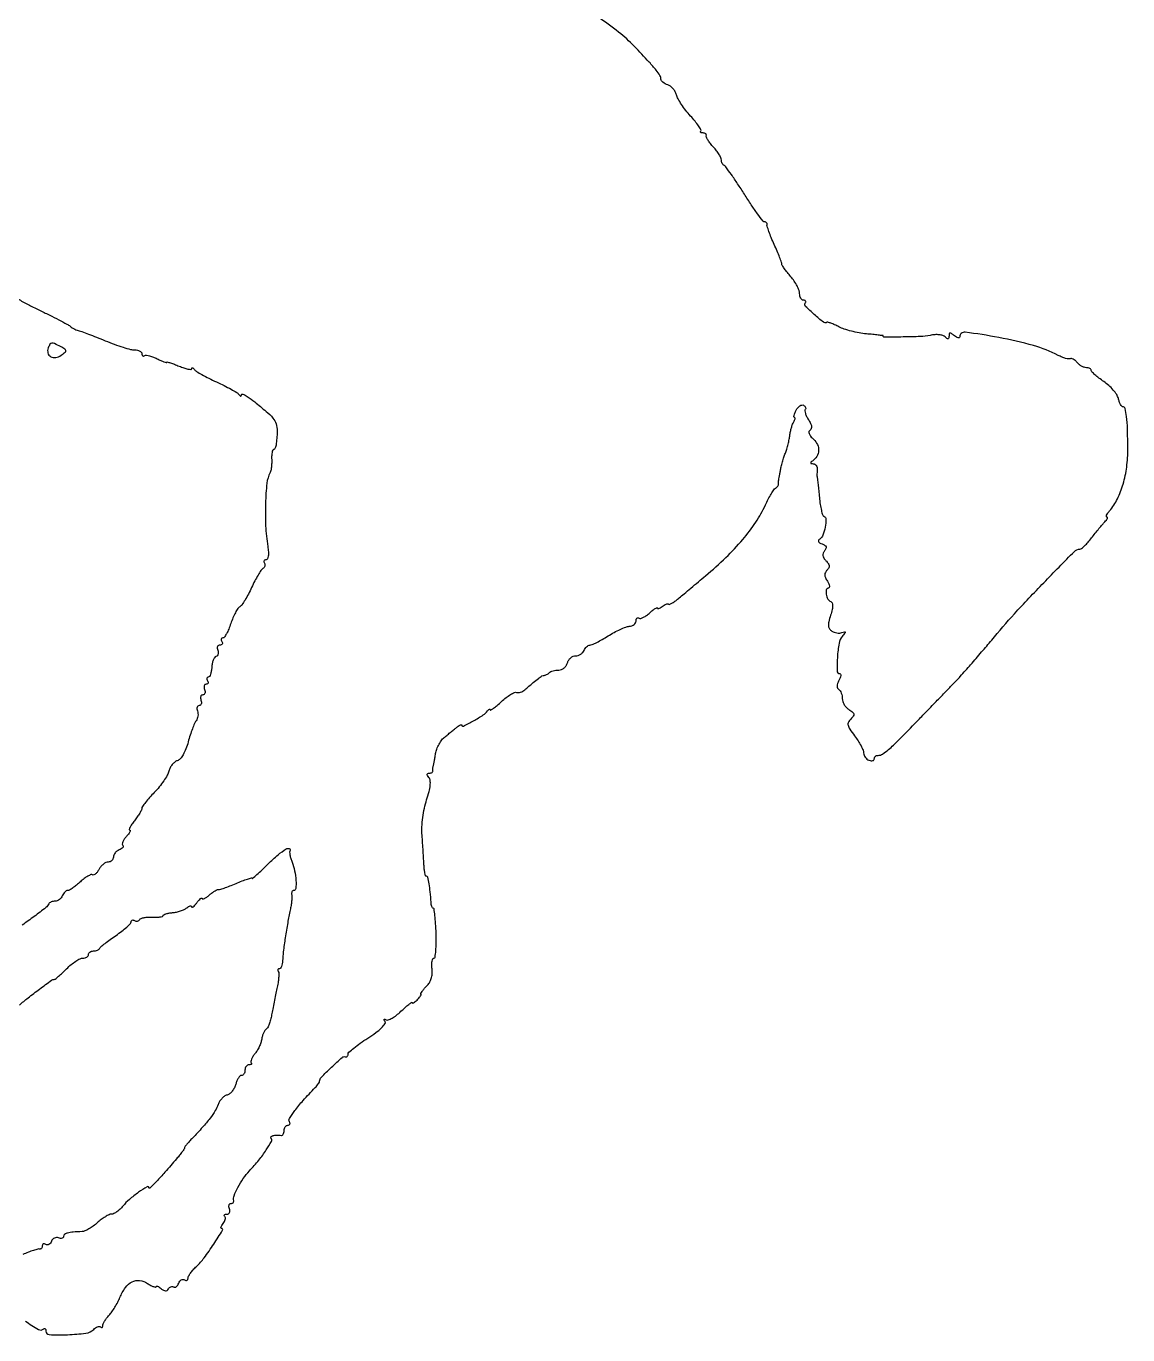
# Model space of a CAD drawing. Extents: x 0 to 604, y 0 to 736.
# Drawn here: x 294.5 to 604.3, y 0.1 to 368 of the extents above; entities that cross this region are included whole.
import ezdxf

# ---------------------------------------------------------------- set-up
doc = ezdxf.new("R2010")
doc.units = 0

msp = doc.modelspace()

# ---------------------------------------------------------------- linework, layer by layer
for points in [[(294.269277, 3.945741, 0.024687), (297.951844, 1.569399, 0.339482), (299.430684, 1.764018, -0.151425), (299.645941, 1.877408, -0.260249), (299.832763, 1.814472, -0.138451), (299.960659, 1.557306, -0.046622), (300, 1.136314, 0.401828), (300.968856, 0.125411, 0.019311), (306.087268, 0.10569, 0.022911), (311.256298, 0.523107, 0.166258), (313.461628, 1.604485, -0.045647), (314.004862, 2.056655, -0.065563), (314.561794, 2.34096, -0.085585), (315.046533, 2.424323, -0.198797), (315.380952, 2.285714, 0.093454), (315.617136, 2.124468, 0.238964), (315.818155, 2.13583, 0.196926), (315.955527, 2.314183, 0.066961), (316, 2.644772, -0.111545), (316.113232, 3.146019, -0.026347), (316.524944, 3.905011, -0.025836), (317.103005, 4.747486, -0.022935), (317.787044, 5.561439, 0.032763), (318.561006, 6.520002, 0.01651), (319.414041, 7.81994, 0.016322), (320.210361, 9.226773, 0.023279), (320.816292, 10.527719, -0.057854), (322.36821, 13.335597, -0.118992), (324.255761, 14.969299, -0.15063), (326.367268, 15.34819, -0.11515), (328.583248, 14.53741, 0.017647), (329.510908, 13.975339, 0.03482), (330.290079, 13.608667, 0.051326), (330.834653, 13.459316, 0.463442), (331, 13.599392, -0.370905), (331.122283, 13.741558, -0.127337), (331.414473, 13.711292, -0.058417), (331.868859, 13.478632, -0.025705), (332.410972, 13.073886, 0.042246), (333.090157, 12.600925, 0.118701), (333.641842, 12.437769, 0.164411), (334.096706, 12.565939, 0.104543), (334.480071, 12.967754, -0.076022), (334.793728, 13.33614, -0.089311), (335.187544, 13.569839, -0.100739), (335.598571, 13.634744, -0.12804), (335.964314, 13.522055, 0.181806), (336.325959, 13.451043, 0.117611), (336.723339, 13.619023, 0.086703), (337.098457, 14.01075, 0.056149), (337.388152, 14.569126, -0.069662), (337.691952, 15.11802, -0.099962), (338.106118, 15.486378, -0.123645), (338.56249, 15.618411, -0.148363), (338.992937, 15.504365, 0.086655), (339.377536, 15.350441, 0.165518), (339.704175, 15.389908, 0.179242), (339.921762, 15.615304, 0.103632), (340, 15.988732, -0.127394), (340.146621, 16.554856, -0.027574), (340.689708, 17.417297, -0.027074), (341.449142, 18.373417, -0.02301), (342.347941, 19.297749, 0.0436), (344.523728, 21.727748, 0.015284), (347.220762, 25.565742, 0.008245), (349.692498, 29.46052, 0.585849), (349.3901, 30, -0.359054), (349.247889, 30.117237, -0.134454), (349.268808, 30.394215, -0.060983), (349.485349, 30.826373, -0.026608), (349.868879, 31.342009, 0.050768), (350.246292, 31.904134, 0.066538), (350.462194, 32.483088, 0.082297), (350.492554, 32.989854, 0.171918), (350.324657, 33.342009, -0.131282), (350.180393, 33.591462, -0.259457), (350.234088, 33.806715, -0.154481), (350.496526, 33.954229, -0.051431), (350.940322, 34, 0.127746), (351.389338, 34.116623, 0.158048), (351.682075, 34.431445, 0.128612), (351.769945, 34.915043, 0.07271), (351.638374, 35.5, -0.055937), (351.488865, 36.074366, -0.100118), (351.516384, 36.559375, -0.147206), (351.710807, 36.877514, -0.184534), (352.031385, 37, 0.078527), (352.389238, 37.056551, 0.109246), (352.668034, 37.220313, 0.127615), (352.823902, 37.464445, 0.132372), (352.838518, 37.75, -0.145909), (352.94891, 39.167859, -0.029055), (354.009725, 41.508236, -0.030507), (355.52322, 44.006681, -0.036189), (357.253562, 46.155241, 0.017068), (359.90827, 49.205299, 0.025188), (362.003676, 52.068917, 0.021567), (363.434868, 54.466203, 0.331524), (363.303788, 55.362878, -0.424902), (363.310802, 55.748672, -0.125149), (363.890855, 56.065586, -0.06027), (364.993847, 56.210508, -0.041736), (366.25, 56.118421, 0.204797), (366.535673, 56.190576, 0.105904), (366.779688, 56.475411, 0.075993), (366.944979, 56.934422, 0.048526), (367, 57.5, -0.06887), (367.079345, 58.073318, -0.085131), (367.311086, 58.559375, -0.099915), (367.655173, 58.884374, -0.140337), (368.059017, 59, 0.10562), (368.415447, 59.076142, 0.180445), (368.629531, 59.287066, 0.163902), (368.664809, 59.60396, 0.085087), (368.514062, 59.977247, -0.285277), (368.516154, 60.921692, -0.02208), (370.014409, 63.101577, -0.021819), (372.362491, 65.946917, -0.009192), (375.75, 69.56892, 0.019156), (376.228568, 70.101499, 0.023312), (376.632812, 70.636457, 0.022767), (376.925765, 71.108987, 0.128054), (377, 71.394093, -0.196383), (377.435158, 72.459295, -0.00885), (380.312961, 75.291632, -0.007615), (383.314932, 78.057621, -0.265586), (384.217111, 78.25, 0.123434), (384.515161, 78.231057, 0.141156), (384.770026, 78.358161, 0.123941), (384.940709, 78.618055, 0.083814), (385, 78.969271, -0.212568), (385.238439, 79.504783, -0.012384), (386.629665, 80.696304, -0.017025), (388.422133, 82.057294, -0.011569), (390.547797, 83.487426, 0.015853), (392.796458, 85.028453, 0.034034), (394.402678, 86.382846, 0.043318), (395.36762, 87.492783, 0.304583), (395.393289, 88.172663, -0.032101), (395.17053, 88.590902, -0.255223), (395.18628, 88.801749, -0.356029), (395.353896, 88.855883, -0.045504), (395.717922, 88.674334, 0.231166), (396.310999, 88.615292, 0.040126), (397.361922, 89.10407, 0.036467), (398.599618, 89.929991, 0.025351), (399.872431, 91.028523, -0.008611), (401.072786, 92.13673, -0.016403), (402.081277, 92.978403, -0.014745), (402.854282, 93.545793, -0.604366), (403, 93.469271, 0.451077), (403.115189, 93.367569, 0.091006), (403.410998, 93.460927, 0.044384), (403.861577, 93.75352, 0.019995), (404.399141, 94.210573, 0.022773), (404.912534, 94.728869, 0.036634), (405.294515, 95.219148, 0.042152), (405.518169, 95.624309, 0.303467), (405.482474, 95.833333, -0.33123), (405.455367, 96.06064, -0.023974), (405.817317, 96.626632, -0.026067), (406.360612, 97.313776, -0.016066), (407.065841, 98.065841, 0.059184), (407.866386, 99.082207, 0.061062), (408.396538, 100.247501, 0.058393), (408.645302, 101.552676, 0.046934), (408.61368, 102.982507, -0.027106), (408.542218, 104.139039, -0.0448), (408.622341, 105.113612, -0.058395), (408.824051, 105.793951, -0.300023), (409.136529, 106, 0.372297), (409.471911, 106.289905, 0.014251), (409.678911, 108.055594, 0.019457), (409.790361, 110.314743, 0.011715), (409.755357, 112.997768, 0.007167), (409.61891, 115.681003, 0.011849), (409.417645, 117.940598, 0.005517), (409.186343, 119.802938, 0.37413), (408.964286, 119.997768, -0.256255), (408.75098, 120.115932, -0.053585), (408.555961, 120.513407, -0.043907), (408.404592, 121.079432, -0.028834), (408.326523, 121.75, 0.010683), (408.099879, 124.590798, 0.018934), (407.77475, 126.917439, 0.014077), (407.402995, 128.706661, 0.3475), (407.031892, 129, -0.329422), (406.815136, 129.160193, -0.021943), (406.60887, 129.954688, -0.024805), (406.43893, 131.00418, -0.015339), (406.338729, 132.25, 0.002537), (406.251535, 133.843782, 0.001029), (406.11727, 136.014062, 0.001018), (405.963303, 138.347701, 0.001296), (405.81129, 140.5, -0.029686), (405.778948, 142.852179, -0.020634), (406.009539, 145.5, -0.020499), (406.461571, 148.147268, -0.02737), (407.099658, 150.5, 0.016035), (407.783831, 152.813819, 0.037771), (408.105783, 154.583846, 0.052572), (408.104955, 155.898032, 0.143177), (407.754653, 156.75, -0.033056), (407.359288, 157.317575, -0.161469), (407.274206, 157.694216, -0.283826), (407.446289, 157.920057, -0.091901), (407.877555, 158, 0.06625), (408.297888, 158.055939, 0.094521), (408.635496, 158.220313, 0.118556), (408.83834, 158.464482, 0.154667), (408.881579, 158.75, -0.031153), (408.850948, 159.073802, -0.024435), (408.856885, 159.426563, -0.025019), (408.895084, 159.755191, -0.054024), (408.963809, 160, 0.045707), (409.063421, 160.333463, 0.003676), (409.238159, 161.234375, 0.004938), (409.428418, 162.314532, 0.003771), (409.616, 163.5, -0.053694), (409.951116, 164.776797, -0.036967), (410.585917, 166.132709, -0.037288), (411.401892, 167.361184, -0.060489), (412.283769, 168.249649, 0.001268), (413.223902, 168.995734, 0.001067), (414.21617, 169.790773, 0.001076), (415.118992, 170.520519, 0.002979), (415.75, 171.039075, -0.026764), (416.230291, 171.39692, -0.061489), (416.632812, 171.598354, -0.136014), (416.890598, 171.616636, -0.356898), (417, 171.482891, 0.557982), (417.429702, 171.217724, 0.010466), (420.257286, 172.711203, 0.015552), (423.015155, 174.356759, 0.092284), (424.234687, 175.5, -0.029948), (424.518909, 175.841921, -0.095819), (424.758058, 176.014957, -0.280798), (424.909449, 175.9979, -0.225614), (424.984687, 175.84879, 0.574047), (425.15958, 175.752096, 0.022283), (425.918961, 176.251513, 0.020632), (426.935917, 177.053173, 0.010635), (428.14369, 178.134227, -0.021999), (429.427783, 179.232081, -0.029616), (430.686277, 180.100781, -0.029891), (431.772188, 180.673297, -0.188997), (432.384762, 180.705079, 0.101275), (432.894317, 180.643695, 0.054207), (433.519403, 180.764093, 0.050779), (434.156657, 181.033562, 0.055438), (434.706368, 181.419643, -0.003864), (437.056867, 183.461828, -0.01592), (438.527297, 184.640629, -0.022995), (439.537709, 185.328837, -0.138872), (440.142086, 185.5, 0.082756), (440.460521, 185.553068, 0.037405), (440.850592, 185.720312, 0.03571), (441.245335, 185.962989, 0.040722), (441.583333, 186.25, -0.093033), (442.005015, 186.538405, -0.035306), (442.679063, 186.779687, -0.033463), (443.467556, 186.944672, -0.034855), (444.260286, 187, 0.093383), (445.047208, 187.148264, 0.078202), (445.781969, 187.577332, 0.076288), (446.364628, 188.223331, 0.081639), (446.710251, 189, -0.077841), (447.043483, 189.764301, -0.072227), (447.60144, 190.4125, -0.075828), (448.291565, 190.84952, -0.103654), (449.009643, 191, 0.077181), (449.731746, 191.112133, 0.064994), (450.433294, 191.440625, 0.066773), (451.008927, 191.926527, 0.092758), (451.361626, 192.5, -0.056657), (451.659973, 193.073629, -0.058355), (452.076953, 193.559375, -0.064659), (452.543759, 193.889618, -0.122246), (452.988487, 194, 0.10498), (453.609025, 194.13174, 0.01165), (454.92631, 194.754606, 0.013779), (456.473899, 195.58513, 0.01075), (458.109097, 196.56887, -0.016785), (459.807239, 197.562769, -0.017524), (461.544368, 198.425415, -0.01748), (463.092343, 199.06338, -0.07031), (464.089225, 199.281674, 0.067611), (464.819577, 199.437498, 0.079447), (465.43871, 199.778778, 0.091722), (465.854043, 200.247084, 0.136485), (466, 200.771821, -0.064737), (466.062042, 201.249, -0.13655), (466.249263, 201.568531, -0.191414), (466.526502, 201.682852, -0.142563), (466.848556, 201.593597, 0.207146), (467.319019, 201.52487, 0.048745), (468.079836, 201.811999, 0.042244), (468.962636, 202.344448, 0.030726), (469.848556, 203.073536, -0.015505), (470.67484, 203.796806, -0.032504), (471.368013, 204.294839, -0.053706), (471.845014, 204.525686, -0.518774), (472, 204.41651, 0.344504), (472.118196, 204.265325, 0.143176), (472.394215, 204.276566, 0.06425), (472.826351, 204.487151, 0.027746), (473.342009, 204.868879, -0.034496), (473.888899, 205.26242, -0.050227), (474.422288, 205.522994, -0.062788), (474.867495, 205.626599, -0.225886), (475.135031, 205.531636, 0.310319), (475.448878, 205.473356, 0.027073), (476.210001, 205.862204, 0.02807), (477.141573, 206.475979, 0.017619), (478.161168, 207.290312, -0.001707), (479.474183, 208.409234, -0.000581), (481.388972, 210.025904, -0.000578), (483.507916, 211.806549, -0.000666), (485.533305, 213.5, 0.01817), (491.261559, 218.640571, 0.025254), (495.972802, 223.671615, 0.028315), (499.682096, 228.597076, 0.039243), (502.381594, 233.41847, -0.01247), (503.171896, 235.026084, -0.015404), (503.990653, 236.480768, -0.01381), (504.741795, 237.649888, -0.100784), (505.217004, 238.111803, 0.047542), (505.575541, 238.393145, 0.050861), (505.865548, 238.73136, 0.056732), (506.049504, 239.073081, 0.129093), (506.08541, 239.361803, -0.014868), (506.058178, 239.624472, -0.01527), (506.046918, 239.885967, -0.015178), (506.05097, 240.112852, -0.06025), (506.07431, 240.25, 0.025667), (506.117967, 240.430271, 0.000838), (506.254403, 241.160937, 0.001604), (506.411202, 242.023997, 0.001114), (506.583043, 243, -0.016046), (506.818595, 244.137802, -0.00909), (507.172825, 245.5, -0.009068), (507.580166, 246.861434, -0.014734), (507.980773, 248, 0.018456), (508.371923, 249.138685, 0.011469), (508.750197, 250.5, 0.011503), (509.062099, 251.862175, 0.020344), (509.247361, 253, -0.021677), (509.421003, 254.048824, -0.01868), (509.691764, 255.132812, -0.01909), (510.011987, 256.098136, -0.050424), (510.334338, 256.75, 0.032724), (510.593114, 257.229849, 0.069789), (510.713277, 257.632812, 0.135652), (510.682009, 257.893871, 0.304394), (510.523833, 258, -0.407822), (510.374331, 258.146268, -0.064962), (510.423003, 258.595727, -0.041898), (510.640723, 259.249745, -0.021576), (511.01499, 260.028008, -0.0501), (511.505264, 260.757856, -0.073026), (512.080078, 261.275772, -0.096627), (512.645585, 261.511488, -0.191242), (513.116704, 261.427873, -0.065568), (513.462985, 261.145249, -0.100019), (513.667058, 260.816797, -0.129257), (513.699034, 260.496452, -0.15825), (513.563024, 260.22969, 0.233766), (513.438891, 259.862638, 0.045045), (513.598824, 259.158032, 0.03947), (513.95534, 258.295936, 0.02726), (514.485377, 257.381973, -0.029811), (515.088687, 256.329333, -0.079156), (515.346467, 255.504327, -0.128623), (515.277535, 254.885741, -0.164049), (514.913608, 254.446607, 0.203728), (514.621708, 254.033612, 0.145508), (514.665033, 253.46221, 0.082204), (515.08943, 252.735722, 0.032018), (515.890592, 251.887302, -0.095114), (517.00156, 250.367139, -0.123953), (517.333962, 248.682471, -0.127269), (516.827566, 247.074056, -0.103414), (515.572942, 245.765313, 0.036527), (515.160985, 245.436631, 0.291332), (515.10189, 245.212109, 0.284284), (515.280663, 245.059305, 0.03542), (515.812858, 245.015313, -0.137082), (516.29925, 244.873272, -0.111171), (516.687773, 244.490436, -0.09491), (516.917051, 243.919854, -0.073684), (516.947704, 243.25, 0.010984), (516.891473, 242.543343, 0.012636), (516.869715, 241.867188, 0.011776), (516.879235, 241.295664, 0.068612), (516.932187, 241, -0.049571), (517.011485, 240.637156, -0.001671), (517.176582, 239.179237, -0.003145), (517.355103, 237.454337, -0.002185), (517.535986, 235.503785, 0.015604), (517.767967, 233.568579, 0.023002), (518.102049, 231.890411, 0.019768), (518.481536, 230.580735, 0.236117), (518.843304, 230.218899, -0.327869), (519.408414, 229.419571, -0.042231), (519.180226, 227.20472, -0.043241), (518.545777, 224.943143, -0.16017), (517.628996, 223.803795, 0.119761), (517.310034, 223.466066, 0.2492), (517.299483, 223.114345, 0.146189), (517.625135, 222.763928, 0.041344), (518.303548, 222.437012, -0.046476), (519.082792, 222.051622, -0.171485), (519.422517, 221.630612, -0.197014), (519.397555, 221.129388, -0.063565), (518.991006, 220.489163, 0.077678), (518.588337, 219.813862, 0.133494), (518.512231, 219.167564, 0.113149), (518.77504, 218.497032, 0.046664), (519.401197, 217.74166, -0.040229), (520.060135, 216.967207, -0.127546), (520.304752, 216.338105, -0.156328), (520.189395, 215.747904, -0.070675), (519.710755, 215.110755, 0.076012), (519.222567, 214.446324, 0.126959), (519.065753, 213.774673, 0.099354), (519.241176, 212.994811, 0.034747), (519.783514, 211.975041, -0.03211), (520.191868, 211.216864, -0.068221), (520.38438, 210.580168, -0.13223), (520.340621, 210.167114, -0.309971), (520.096958, 210, 0.344226), (519.497108, 209.53152, 0.103379), (519.449206, 208.293761, 0.082591), (519.916788, 206.938188, 0.190268), (520.729257, 206.256914, -0.21858), (521.134211, 205.878038, -0.099174), (521.274804, 205.149221, -0.05506), (521.141548, 204.016909, -0.017659), (520.701585, 202.379334, 0.017936), (520.201619, 200.514293, 0.076772), (520.118111, 199.36926, 0.130639), (520.398886, 198.576149, 0.101402), (521.059701, 197.937133, 0.060272), (521.713567, 197.624404, 0.046057), (522.485649, 197.440634, 0.04712), (523.253278, 197.404183, 0.076678), (523.891444, 197.533397, -0.021558), (524.61553, 197.76512, -0.471778), (524.77496, 197.652496, -0.186036), (524.684071, 197.352003, -0.007784), (523.970817, 196.464836, 0.131928), (523.069241, 194.500984, 0.025661), (522.611112, 190.594224, 0.020746), (522.519128, 186.752046, 0.409212), (523.285184, 185.999652, -0.328237), (523.499094, 185.842416, -0.108475), (523.53484, 185.430225, -0.060457), (523.374916, 184.804866, -0.030075), (523.032479, 184.060688, 0.036372), (522.636834, 183.171591, 0.083248), (522.506013, 182.452102, 0.120421), (522.633048, 181.899449, 0.138779), (522.997296, 181.501671, -0.110832), (523.381865, 181.125516, -0.050379), (523.705456, 180.49633, -0.046459), (523.925717, 179.734651, -0.047197), (524, 178.949457, 0.083753), (524.13947, 178.122667, 0.053124), (524.556919, 177.23682, 0.051664), (525.170647, 176.429106, 0.064978), (525.895896, 175.832941, -0.027839), (526.900964, 175.124614, -0.183483), (527.210878, 174.605593, -0.206785), (527.079138, 174.049104, -0.036296), (526.359471, 173.216614, 0.083969), (525.715452, 172.310405, 0.171229), (525.619863, 171.453867, 0.091748), (526.094006, 170.365968, 0.014403), (527.463575, 168.458868, -0.019278), (528.434516, 167.078651, -0.021777), (529.254925, 165.681491, -0.021652), (529.843375, 164.444757, -0.10054), (530, 163.673711, 0.092382), (530.11201, 163.072654, 0.066757), (530.440625, 162.473691, 0.065057), (530.926581, 161.96754, 0.077508), (531.5, 161.638374, 0.055937), (532.074366, 161.488865, 0.100118), (532.559375, 161.516384, 0.147206), (532.877514, 161.710807, 0.184534), (533, 162.031385, -0.106775), (533.07983, 162.400946, -0.099449), (533.306148, 162.715469, -0.095948), (533.644342, 162.926327, -0.091806), (534.042206, 163, 0.143116), (535.297672, 163.366869, 0.035921), (537.025794, 164.654642, 0.019217), (539.620831, 167.075334, 0.003309), (544.329929, 171.882456, -0.00016), (547.021196, 174.664575, -0.000118), (550.009417, 177.750238, -0.000119), (552.840562, 180.670941, -0.000263), (555, 182.895285, 0.009147), (557.176508, 185.218409, 0.003615), (560.0875, 188.488926, 0.003576), (563.181811, 192.067739, 0.004471), (566, 195.43524, -0.013578), (572.373929, 202.775686, -0.007166), (580.657326, 211.551762, -0.002009), (589.269097, 220.34668, -0.200603), (590.83196, 221, 0.174061), (591.299159, 221.167724, 0.019735), (592.150498, 221.927768, 0.022006), (593.117992, 222.948709, 0.016204), (594.100433, 224.15836, -0.005334), (595.116052, 225.465945, -0.004969), (596.183297, 226.783059, -0.004957), (597.154919, 227.934654, -0.016766), (597.821429, 228.65836, 0.025996), (598.279231, 229.174233, 0.064192), (598.541303, 229.605893, 0.159793), (598.568706, 229.877571, 0.352167), (598.416441, 230, -0.406429), (598.265091, 230.147369, -0.107199), (598.334447, 230.514062, -0.05129), (598.644561, 231.077694, -0.023075), (599.157386, 231.75, 0.059739), (601.359139, 235.122061, 0.043597), (602.987006, 239.294728, 0.03992), (603.982309, 244.080941, 0.0329), (604.292251, 249.287804, 0.006061), (604.190584, 254.799594, 0.022034), (603.929497, 258.291706, 0.029317), (603.534419, 260.496556, 0.346685), (602.895604, 261, -0.232839), (602.595712, 261.147658, -0.040447), (602.242209, 261.693277, -0.036653), (601.900842, 262.45611, -0.025404), (601.624471, 263.360092, 0.083994), (601.153644, 264.433084, 0.032807), (600.175291, 265.728942, 0.031332), (598.909545, 267.021501, 0.03385), (597.522896, 268.110092, -0.013517), (596.178055, 269.080204, -0.019251), (595.042495, 270.018277, -0.015576), (594.17702, 270.841023, -0.195029), (594.006833, 271.25, 0.177049), (593.89922, 271.536264, 0.091318), (593.59735, 271.779688, 0.071856), (593.149997, 271.94452, 0.052438), (592.622445, 272, -0.086111), (592.00539, 272.107064, -0.043603), (591.286544, 272.437391, -0.041593), (590.583761, 272.919259, -0.048513), (590.009138, 273.48899, 0.040396), (589.484039, 274.026764, 0.055283), (588.928298, 274.411981, 0.068497), (588.425735, 274.600509, 0.196388), (588.064993, 274.540168, -0.177907), (587.632514, 274.45185, -0.02998), (586.792949, 274.631347, -0.029569), (585.787239, 274.975479, -0.022446), (584.729398, 275.465365, 0.051505), (577.768049, 278.210842, 0.022023), (568.012812, 280.481607, 0.013493), (558.53227, 281.988996, 0.453032), (557, 280.644953, -0.277475), (556.865692, 280.421568, -0.182113), (556.559375, 280.382188, -0.081626), (556.076429, 280.58371, -0.033644), (555.5, 281, 0.017585), (554.702449, 281.615869, 0.170126), (554.298227, 281.734457, 0.336698), (554.068247, 281.540272, 0.055064), (554, 280.922445, -0.048685), (553.944864, 280.357537, -0.296351), (553.75, 280.156899, -0.224188), (553.434714, 280.226509, -0.031765), (552.922737, 280.677263, 0.124418), (552.279926, 281.060693, 0.04764), (551.250889, 281.264003, 0.041938), (550.003316, 281.283998, 0.033693), (548.672737, 281.103053, -0.039938), (545.981775, 280.771245, -0.007863), (541.112491, 280.639134, -0.002245), (535.850966, 280.602779, -0.414923), (535.5, 280.952896, 0.379013), (535.444455, 281.015646, 0.000861), (534.108088, 281.176699, 0.004619), (532.578469, 281.344057, 0.002782), (530.761578, 281.515674, -0.022816), (528.727607, 281.79036, -0.017437), (526.533494, 282.268878, -0.017738), (524.506617, 282.862861, -0.039196), (523.022056, 283.488595, 0.01146), (521.844536, 284.063703, 0.017257), (520.791072, 284.505255, 0.012212), (519.91659, 284.812591, 0.237433), (519.641527, 284.770262, -0.331371), (518.698725, 284.790104, -0.015841), (516.121323, 286.929011, -0.015767), (513.686467, 289.224309, -0.347263), (513.581696, 290.132186, 0.099532), (513.704417, 290.46307, 0.176514), (513.649398, 290.74508, 0.16887), (513.42246, 290.933953, 0.090124), (513.059017, 291, -0.169847), (512.654976, 291.141328, -0.094436), (512.311086, 291.54181, -0.075028), (512.078516, 292.138902, -0.055469), (512, 292.844461, 0.091817), (511.832241, 293.750309, 0.029517), (511.265984, 295.000613, 0.028314), (510.457548, 296.346574, 0.028201), (509.501221, 297.594461, -0.010509), (508.543999, 298.756013, -0.014419), (507.7361, 299.842457, -0.011089), (507.117076, 300.770215, -0.142039), (507.001221, 301.167095, 0.089418), (506.920121, 301.612294, 0.004108), (506.364791, 303.057896, 0.006724), (505.665345, 304.767089, 0.004762), (504.836365, 306.667095, -0.007997), (504.019413, 308.573084, -0.011238), (503.356365, 310.300647, -0.007675), (502.860815, 311.753832, -0.132799), (502.836365, 312.25, 0.110714), (502.834731, 312.535866, 0.124838), (502.709452, 312.779688, 0.118762), (502.476995, 312.942625, 0.094009), (502.174537, 313, -0.232553), (501.695982, 313.235305, -0.005545), (500.157888, 315.276562, -0.011032), (498.398768, 317.779662, -0.007129), (496.46851, 320.75, 0.005031), (494.540746, 323.743925, 0.007485), (492.788382, 326.321354, 0.003742), (491.260962, 328.462888, 0.137424), (490.793973, 328.833333, -0.113007), (490.490118, 329.051426, -0.063279), (490.23323, 329.429506, -0.058169), (490.059119, 329.900325, -0.05957), (490, 330.394772, 0.112094), (489.857295, 331.023317, 0.026564), (489.339062, 331.972775, 0.026022), (488.611246, 333.025795, 0.023094), (487.75, 334.042125, -0.019933), (486.90652, 335.024832, -0.027316), (486.234375, 335.976705, -0.02655), (485.780624, 336.79341, -0.194456), (485.75, 337.230687, 0.155978), (485.751385, 337.52307, 0.142924), (485.583854, 337.774014, 0.108585), (485.260999, 337.942875, 0.066491), (484.833333, 338, -0.043937), (484.4209, 338.036313, -0.129038), (484.164151, 338.154776, -0.258269), (484.095696, 338.327999, -0.165553), (484.193565, 338.526899, 0.338848), (484.243894, 338.905997, 0.018581), (483.566483, 339.989898, 0.022579), (482.584911, 341.305808, 0.013882), (481.318917, 342.767422, -0.019307), (479.975864, 344.35242, -0.019045), (478.752632, 346.043364, -0.019313), (477.797109, 347.603428, -0.066354), (477.359271, 348.704688, 0.065588), (477.004885, 349.60002, 0.05204), (476.406816, 350.452332, 0.053464), (475.669103, 351.136994, 0.083685), (474.900586, 351.531553, -0.043667), (474.173375, 351.834402, -0.052812), (473.558297, 352.243932, -0.061577), (473.136346, 352.692477, -0.159292), (473, 353.109594, 0.13698), (472.70397, 354.16988, 0.034081), (471.658283, 355.657566, 0.017439), (469.658471, 357.957658, 0.002676), (465.5, 362.368965, 0.03631), (461.080729, 366.379539, 0.019676), (455.125133, 370.676593, 0.010589)], [(292.143535, 291.372492, 0.013065), (294.989005, 289.768328, 0.011942), (298, 288.264007, -0.004418), (300.970836, 286.8352, -0.005569), (303.693697, 285.458034, -0.004485), (305.950636, 284.258938, -0.043763), (306.850882, 283.66292, 0.02732), (307.452328, 283.235671, 0.021853), (308.142496, 282.841125, 0.02236), (308.814972, 282.531969, 0.0509), (309.350882, 282.375257, -0.041592), (310.083426, 282.175738, -0.003219), (311.992547, 281.466953, -0.004386), (314.260149, 280.585604, -0.003335), (316.73013, 279.581427, 0.01043), (319.263474, 278.593143, 0.011961), (321.723495, 277.758294, 0.011132), (323.83435, 277.149053, 0.064771), (324.98013, 277, -0.050457), (325.753033, 276.921803, -0.070426), (326.406663, 276.688914, -0.090547), (326.846287, 276.345248, -0.183699), (327, 275.940983, 0.083929), (327.061925, 275.574673, 0.162667), (327.241374, 275.34223, 0.181316), (327.508687, 275.279045, 0.107145), (327.8217, 275.389805, -0.167523), (328.307726, 275.499312, -0.034119), (329.188777, 275.340295, -0.03247), (330.236041, 275.002873, -0.025498), (331.3217, 274.508125, 0.010783), (332.349212, 274.002861, 0.019542), (333.213249, 273.641243, 0.016587), (333.878416, 273.417767, 0.502239), (334, 273.508276, -0.491256), (334.130152, 273.608776, -0.010422), (335.028125, 273.353903, -0.01569), (336.157491, 272.968607, -0.008906), (337.5, 272.435553, 0.017679), (338.843736, 271.929115, 0.03221), (339.976373, 271.626993, 0.03911), (340.795721, 271.529778, 0.420043), (341.015313, 271.73658, -0.166205), (341.08696, 271.933193, -0.31213), (341.241942, 271.97891, -0.122039), (341.48091, 271.828715, -0.03455), (341.765313, 271.489497, 0.098244), (342.327703, 270.969466, 0.010043), (343.899811, 270.047625, 0.012231), (345.840034, 269.023196, 0.009469), (348, 268, -0.009469), (350.159966, 266.976804, -0.012231), (352.100189, 265.952375, -0.010043), (353.672297, 265.030534, -0.098244), (354.234687, 264.510503, 0.036566), (354.519124, 264.174004, 0.133439), (354.758058, 264.033804, 0.317083), (354.914696, 264.090766, 0.148304), (354.984687, 264.306704, -0.529024), (355.385237, 264.568344, -0.047096), (356.655991, 263.892672, -0.023958), (358.742307, 262.369199, -0.006161), (361.958783, 259.70938, -0.035867), (363.874019, 257.83365, -0.106305), (364.770795, 256.239054, -0.08299), (365.048482, 254.1929, -0.016553), (364.8125, 250.5, -0.039499), (364.71045, 249.925751, -0.055656), (364.524502, 249.440625, -0.070126), (364.28879, 249.108525, -0.206233), (364.036868, 249, 0.315903), (363.799011, 248.833061, 0.039749), (363.623428, 248.192187, 0.035132), (363.518392, 247.30407, 0.021574), (363.513812, 246.25, -0.018634), (363.515538, 245.123839, -0.01931), (363.432878, 244.014063, -0.019427), (363.287317, 243.062602, -0.074734), (363.088398, 242.5, 0.095671), (362.168678, 239.508577, 0.018727), (361.772579, 233.864722, 0.020424), (361.8245, 227.552806, 0.025866), (362.411353, 221.75, -0.020909), (362.585624, 220.182152, -0.048858), (362.551729, 219.003547, -0.078615), (362.33312, 218.25264, -0.290424), (361.934856, 218, 0.099699), (361.577851, 217.928099, 0.176632), (361.360255, 217.726548, 0.168733), (361.317782, 217.424461, 0.089977), (361.457295, 217.069098, -0.108659), (361.598687, 216.665676, -0.099724), (361.564306, 216.226662, -0.095416), (361.358971, 215.819618, -0.090184), (361.013679, 215.508454, 0.108193), (360.502949, 215.014084, 0.013213), (359.670982, 213.6862, 0.015157), (358.760413, 212.031108, 0.01197), (357.873656, 210.189356, -0.014349), (356.973607, 208.342526, -0.017506), (356.02312, 206.671556, -0.01618), (355.139781, 205.336572, -0.106697), (354.552493, 204.798919, 0.115471), (354.00567, 204.280603, 0.022949), (353.312406, 203.11441, 0.023171), (352.615801, 201.6504, 0.019755), (352.016145, 200.048919, -0.018748), (351.438862, 198.497695, -0.027672), (350.80834, 197.18937, -0.026432), (350.204811, 196.220862, -0.244896), (349.780923, 196, 0.136498), (349.489631, 195.918968, 0.19084), (349.327582, 195.70625, 0.140621), (349.329376, 195.38283, 0.067256), (349.5, 195, -0.093667), (349.646585, 194.618437, -0.171987), (349.593972, 194.29375, -0.173661), (349.34937, 194.076773, -0.095723), (348.952028, 194, 0.140985), (348.552834, 193.885156, 0.152578), (348.290338, 193.578353, 0.120928), (348.213287, 193.113391, 0.072613), (348.336834, 192.564608, -0.06966), (348.46972, 191.990116, -0.088783), (348.421532, 191.449424, -0.105167), (348.203876, 191.026766, -0.141924), (347.851689, 190.783896, 0.171356), (347.442178, 190.465307, 0.049709), (347.073671, 189.741431, 0.04367), (346.794508, 188.78596, 0.034757), (346.657866, 187.719995, -0.028027), (346.538565, 186.678433, -0.042912), (346.308724, 185.799789, -0.052012), (346.013465, 185.181552, -0.260792), (345.690983, 185.000706, 0.157842), (345.435434, 184.917726, 0.19106), (345.301162, 184.706457, 0.126971), (345.321881, 184.383223, 0.059313), (345.5, 184, -0.079467), (345.659353, 183.617748, -0.157566), (345.63462, 183.29375, -0.184509), (345.43288, 183.078784, -0.113538), (345.090402, 183, 0.172457), (344.747127, 182.877971, 0.149855), (344.53372, 182.559375, 0.105471), (344.493584, 182.074174, 0.059765), (344.638374, 181.5, -0.062927), (344.779282, 180.92599, -0.109632), (344.728935, 180.440625, -0.151303), (344.500163, 180.121579, -0.163532), (344.138374, 180, 0.163532), (343.776585, 179.878421, 0.151303), (343.547812, 179.559375, 0.109632), (343.497466, 179.07401, 0.062927), (343.638374, 178.5, -0.062927), (343.779282, 177.92599, -0.109632), (343.728935, 177.440625, -0.151303), (343.500163, 177.121579, -0.163532), (343.138374, 177, 0.165159), (342.777041, 176.877298, 0.151075), (342.549247, 176.555634, 0.10886), (342.500414, 176.06618, 0.062326), (342.64326, 175.487265, -0.072377), (342.794502, 174.816932, -0.053392), (342.7722, 174.055449, -0.053767), (342.590193, 173.322481, -0.076998), (342.267047, 172.737265, 0.063141), (341.819835, 171.97765, 0.011827), (341.216227, 170.476562, 0.012489), (340.592373, 168.676954, 0.011137), (340.033243, 166.778689, -0.025312), (339.389057, 164.800326, -0.039711), (338.619892, 163.18659, -0.047875), (337.793995, 162.029331, -0.137851), (336.977485, 161.492854, 0.09332), (336.252777, 161.103102, 0.052981), (335.546219, 160.396546, 0.050368), (334.962717, 159.503765, 0.058148), (334.602778, 158.553478, -0.067534), (334.140251, 157.398034, -0.021285), (333.152705, 155.816535, -0.020827), (331.888167, 154.126636, -0.021678), (330.503364, 152.571122, 0.010901), (329.16136, 151.127549, 0.015177), (328.029113, 149.77453, 0.011558), (327.159627, 148.614806, 0.156309), (327, 148.116667, -0.118399), (326.885743, 147.640921, -0.016383), (326.39118, 146.744519, -0.018018), (325.721025, 145.705764, -0.014382), (324.92742, 144.634859, 0.016088), (324.183078, 143.623233, 0.032557), (323.677383, 142.77399, 0.049309), (323.445154, 142.181322, 0.497227), (323.582407, 142, -0.441366), (323.720826, 141.848253, -0.094769), (323.609459, 141.462099, -0.045858), (323.238583, 140.872391, -0.020629), (322.652806, 140.168848, 0.035033), (322.065303, 139.420434, 0.051946), (321.67199, 138.686038, 0.066261), (321.511083, 138.070187, 0.231148), (321.640946, 137.692387, -0.221194), (321.749306, 137.395554, -0.145608), (321.614027, 137.05142, -0.08905), (321.226321, 136.704845, -0.046384), (320.643128, 136.41655, 0.068054), (320.014932, 136.071482, 0.062725), (319.482669, 135.562043, 0.066683), (319.122236, 134.972642, 0.104296), (319, 134.393011, -0.104294), (318.887911, 133.861485, -0.099034), (318.56971, 133.409197, -0.096624), (318.094327, 133.106079, -0.09402), (317.535184, 133, 0.113307), (316.895219, 132.853089, 0.055189), (316.181834, 132.404273, 0.050653), (315.508858, 131.74771, 0.051327), (314.98501, 130.971992, -0.037407), (314.513306, 130.229837, -0.058106), (313.992949, 129.679095, -0.07866), (313.505816, 129.386642, -0.238699), (313.1319, 129.418481, 0.23925), (312.676298, 129.456797, 0.03477), (311.814635, 129.034939, 0.033059), (310.792313, 128.349121, 0.022675), (309.725717, 127.44649, -0.016321), (308.646878, 126.509718, -0.02057), (307.587184, 125.718656, -0.019151), (306.664058, 125.137553, -0.131635), (306.150633, 125, 0.133837), (305.749922, 124.890784, 0.062366), (305.320036, 124.559375, 0.055245), (304.928057, 124.073745, 0.050619), (304.638374, 123.5, -0.076929), (304.310084, 122.92658, -0.064944), (303.806488, 122.440625, -0.066784), (303.211309, 122.111994, -0.093049), (302.614718, 122, 0.047935), (302.036083, 121.944399, 0.051772), (301.494115, 121.779688, 0.057994), (301.065548, 121.537509, 0.131338), (300.833333, 121.25, -0.122483), (300.005732, 120.187986, -0.007288), (296.742916, 117.705037, -0.005115), (293.376262, 115.272528, -0.608387)], [(292.59937, 92.78458, -0.016687), (294.997499, 94.806247, -0.007575), (298.260934, 97.296954, -0.002679), (301.640555, 99.768324, -0.1578), (302.356355, 100, 0.17253), (302.658891, 100.107596, 0.006669), (303.583525, 100.88125, 0.011223), (304.661103, 101.850483, 0.00761), (305.846154, 103, -0.024017), (307.110431, 104.148324, -0.027293), (308.428125, 105.11875, -0.028031), (309.622227, 105.809057, -0.117565), (310.423077, 106, 0.061543), (311.026065, 106.074501, 0.079992), (311.536779, 106.29375, 0.097686), (311.878642, 106.618611, 0.155265), (312, 107, -0.140362), (312.109202, 107.381338, -0.099913), (312.416146, 107.70625, -0.085122), (312.8752, 107.925077, -0.068857), (313.416667, 108, 0.048968), (313.983289, 108.055626, 0.052342), (314.515104, 108.220313, 0.058488), (314.936478, 108.462547, 0.12921), (315.166667, 108.75, -0.113263), (315.483127, 109.171694, -0.007699), (316.650521, 110.12745, -0.010712), (318.097766, 111.225884, -0.007818), (319.75, 112.386001, 0.013848), (321.378111, 113.558746, 0.019705), (322.751562, 114.695375, 0.016132), (323.794969, 115.693047, 0.196352), (324, 116.195018, -0.119243), (324.073897, 116.500471, -0.186782), (324.273452, 116.677895, -0.153138), (324.574904, 116.694049, -0.075944), (324.930902, 116.542705, 0.091), (325.326597, 116.388284, 0.095688), (325.744094, 116.388376, 0.099589), (326.118382, 116.542027, 0.107704), (326.391991, 116.825238, -0.172012), (326.790807, 117.145464, -0.037108), (327.659116, 117.377998, -0.034644), (328.75876, 117.508604, -0.027101), (329.96109, 117.502315, 0.019194), (331.126045, 117.477805, 0.031648), (332.10732, 117.557091, 0.033767), (332.825549, 117.711234, 0.334689), (333, 117.942657, -0.286061), (333.158463, 118.196966, -0.037295), (333.778111, 118.445727, -0.034245), (334.63382, 118.653993, -0.02193), (335.648887, 118.783013, 0.03288), (336.762153, 118.949344, 0.027338), (337.916553, 119.267232, 0.028201), (338.944238, 119.677419, 0.064232), (339.648887, 120.123565, -0.034177), (340.168102, 120.497694, -0.08322), (340.603111, 120.676513, -0.185026), (340.879036, 120.637078, -0.272167), (341, 120.431315, 0.447487), (341.137556, 120.308394, 0.136503), (341.431283, 120.426935, 0.048246), (341.903296, 120.867836, 0.018874), (342.468197, 121.55887, -0.018204), (343.034968, 122.254092, -0.043857), (343.514453, 122.712356, -0.108478), (343.825907, 122.866279, -0.474067), (343.968197, 122.759787, 0.43932), (344.140209, 122.614908, 0.080985), (344.587681, 122.7482, 0.043671), (345.249641, 123.14357, 0.020603), (346.03242, 123.759787, -0.016168), (346.844132, 124.410521, -0.023701), (347.601389, 124.924194, -0.020793), (348.238158, 125.277925, -0.233107), (348.519552, 125.280021, 0.192049), (348.850786, 125.256428, 0.00599), (350.166347, 125.692903, 0.010909), (351.724801, 126.269119, 0.007249), (353.487131, 126.994484, -0.008066), (355.218127, 127.703645, -0.014165), (356.674345, 128.225929, -0.00858), (357.845067, 128.586638, -0.499352), (358, 128.470187, 0.640482), (358.127261, 128.411593, 0.00419), (359.339152, 129.466396, 0.008629), (360.809839, 130.814249, 0.004792), (362.558816, 132.505724, -0.017744), (365.306966, 135.029098, -0.039538), (367.602545, 136.696747, -0.22161), (368.472481, 136.795524, -0.476852), (368.67643, 136.25, 0.146947), (368.567269, 135.804589, 0.029707), (368.658398, 134.985938, 0.029003), (368.884607, 134.012124, 0.023602), (369.235167, 133, -0.043905), (369.976973, 130.539943, -0.036594), (370.336368, 127.832267, -0.034645), (370.312608, 125.559804, -0.39108), (369.706163, 124.999927, 0.169302), (369.422487, 124.901068, 0.120059), (369.213816, 124.632791, 0.091231), (369.114737, 124.228162, 0.060595), (369.144836, 123.75, -0.056404), (369.192941, 123.075671, -0.014547), (369.115916, 121.985938, -0.014617), (368.954463, 120.740237, -0.014406), (368.719883, 119.5, 0.010333), (368.017665, 115.946089, 0.006362), (367.331175, 111.737385, 0.00602), (366.784714, 107.771356, 0.022195), (366.581303, 105.25, -0.034085), (366.491128, 104.388248, -0.051141), (366.286234, 103.660938, -0.065404), (366.00731, 103.159246, -0.237511), (365.690983, 103, 0.116823), (365.422456, 102.936392, 0.185881), (365.265548, 102.763874, 0.155), (365.249143, 102.503515, 0.077391), (365.378762, 102.196168, -0.141988), (365.525332, 101.669612, -0.017634), (365.470235, 100.469275, -0.019655), (365.294368, 99.016107, -0.015101), (364.992532, 97.446168, 0.003302), (364.610096, 95.682513, 0.002143), (364.190144, 93.638638, 0.002154), (363.797222, 91.639321, 0.004088), (363.500991, 90.02579, -0.021134), (363.200471, 88.65394, -0.025935), (362.800687, 87.404927, -0.025858), (362.365661, 86.413089, -0.138928), (361.971491, 85.98238, 0.112588), (361.593503, 85.610089, 0.036908), (361.219976, 84.918112, 0.034608), (360.906037, 84.063399, 0.032856), (360.70644, 83.158642, -0.045598), (360.459257, 82.159713, -0.026704), (359.993726, 81.017785, -0.02654), (359.40096, 79.91594, -0.040388), (358.763338, 79.036567, 0.031726), (358.193509, 78.278639, 0.04727), (357.805721, 77.545918, 0.058665), (357.634128, 76.937992, 0.240298), (357.748818, 76.584515, -0.138407), (357.872742, 76.36314, -0.260311), (357.818924, 76.171701, -0.148406), (357.574658, 76.040545, -0.049566), (357.166667, 76, 0.127718), (356.721743, 75.884466, 0.100747), (356.342708, 75.559375, 0.089419), (356.087877, 75.073075, 0.076226), (356, 74.5, -0.063559), (355.926802, 73.926498, -0.081496), (355.711847, 73.440625, -0.098464), (355.393151, 73.115527, -0.150892), (355.019052, 73, 0.19525), (354.599056, 72.829491, 0.056003), (354.144583, 72.276151, 0.047276), (353.728413, 71.479175, 0.035227), (353.419638, 70.535835, -0.058261), (353.045875, 69.549719, -0.050398), (352.439575, 68.623091, -0.052995), (351.705188, 67.889586, -0.093162), (350.951738, 67.484682, 0.077191), (350.195761, 67.108808, 0.049461), (349.453617, 66.465313, 0.048544), (348.835538, 65.669945, 0.064157), (348.448827, 64.838769, -0.061304), (347.655678, 63.108367, -0.024819), (346.183791, 60.965509, -0.019991), (344.075252, 58.418386, -0.01033), (341.25, 55.398476, 0.009283), (340.387997, 54.480942, 0.01328), (339.660937, 53.633484, 0.009139), (339.092895, 52.907949, 0.162911), (339, 52.630405, -0.150614), (338.911818, 52.344304, -0.007477), (338.339063, 51.529881, -0.011504), (337.612024, 50.575244, -0.008016), (336.75, 49.530606, -0.004019), (333.514446, 45.796449, -0.010121), (331.081902, 43.144427, -0.007808), (329.268744, 41.304666, -0.665169), (329, 41.417298, 0.581997), (328.493041, 41.705307, 0.019139), (326.07188, 40.133584, 0.023733), (323.498295, 38.129956, 0.045554), (321.67742, 36.255049, -0.0336), (320.878459, 35.39209, -0.035669), (319.986053, 34.662421, -0.038205), (319.132726, 34.153546, -0.115852), (318.478942, 34, 0.109852), (317.779025, 33.844347, 0.027167), (316.736253, 33.285497, 0.026481), (315.584284, 32.498669, 0.023808), (314.478495, 31.56765, -0.027674), (313.350492, 30.632724, -0.028147), (312.132296, 29.833791, -0.02932), (310.998786, 29.26432, -0.093886), (310.176973, 29.080793, 0.010976), (307.649514, 28.943055, 0.044905), (306.13574, 28.689212, 0.090649), (305.294416, 28.296522, 0.242941), (305, 27.726345, -0.178929), (304.884452, 27.413794, -0.148527), (304.583685, 27.221997, -0.102563), (304.125356, 27.190613, -0.057655), (303.582759, 27.329869, 0.105007), (302.997935, 27.422544, 0.099159), (302.412722, 27.273265, 0.096433), (301.917467, 26.904756, 0.093374), (301.589822, 26.373476, -0.0726), (301.294276, 25.846786, -0.102382), (300.887412, 25.496761, -0.124032), (300.435748, 25.37681, -0.142543), (300.007063, 25.495635, 0.081847), (299.622228, 25.653933, 0.160356), (299.295825, 25.624118, 0.182842), (299.078957, 25.413498, 0.110022), (299, 25.059017, -0.071406), (298.943887, 24.668102, -0.10652), (298.779688, 24.365657, -0.132118), (298.535341, 24.199042, -0.145656), (298.25, 24.185773, 0.130072), (297.76905, 24.178134, 0.010443), (296.545312, 23.805669, 0.013548), (295.086787, 23.284087, 0.009977), (293.5, 22.630929, -0.012314)]]:
    msp.add_lwpolyline(points, format="xyb")
msp.add_lwpolyline([(300.66643, 277.573113, 0.155778), (300.58395, 276.136159, 0.204123), (301.375983, 275.10386, 0.172106), (302.801271, 274.855149, 0.116335), (304.33541, 275.503307, 0.015868), (305.445834, 276.370649, 0.242916), (305.62924, 276.805223, 0.239515), (305.382322, 277.210302, 0.015454), (304.148317, 277.920623, 0.012831), (302.44224, 278.77812, 0.135712), (301.681609, 278.908922, 0.234505), (301.165629, 278.585313, 0.045918)], format="xyb", close=True)

doc.saveas('drawing.dxf')
